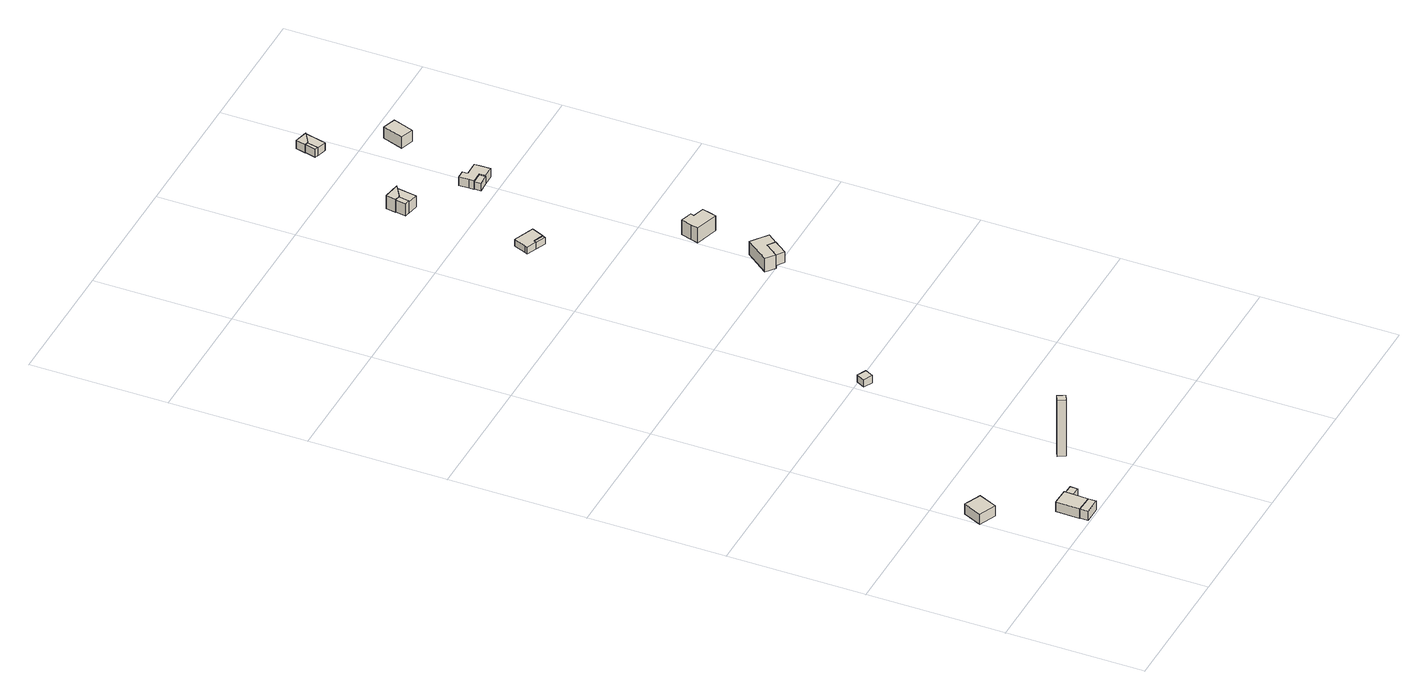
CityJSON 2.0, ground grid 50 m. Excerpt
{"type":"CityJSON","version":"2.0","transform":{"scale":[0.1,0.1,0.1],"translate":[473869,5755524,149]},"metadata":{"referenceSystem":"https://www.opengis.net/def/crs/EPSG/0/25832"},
"CityObjects":{
"building1":{"type":"Building","attributes":{"Gemeindeschluessel":"05711000","BezugspunktDach":"2000","function":"31001_1310","measuredHeight":5},"address":[{"country":"Germany","locality":"Bielefeld","thoroughfareNumber":"86","thoroughfareName":"Markengrund"}],"geometry":[{"type":"Solid","lod":"1","boundaries":[[[[0,1,2,3]],[[4,5,6,7]],[[4,7,3,2]],[[5,4,2,1]],[[6,5,1,0]],[[7,6,0,3]]]]}]},
"building2":{"type":"Building","attributes":{"Gemeindeschluessel":"05711000","BezugspunktDach":"2000","function":"51009_1610","measuredHeight":4.53},"address":[{"country":"Germany"}],"geometry":[{"type":"Solid","lod":"1","boundaries":[[[[8,9,10,11]],[[12,13,14,15]],[[12,15,11,10]],[[13,12,10,9]],[[14,13,9,8]],[[15,14,8,11]]]]}]},
"building3":{"type":"Building","attributes":{"Gemeindeschluessel":"05711000","function":"31001_1310"},"address":[{"country":"Germany","locality":"Bielefeld","thoroughfareNumber":"84","thoroughfareName":"Markengrund"}],"children":["building3-1","building3-2"]},
"building3-1":{"type":"BuildingPart","attributes":{"BezugspunktDach":"2000","measuredHeight":4.66},"parents":["building3"],"geometry":[{"type":"Solid","lod":"1","boundaries":[[[[16,8,11,17]],[[18,19,20,21]],[[18,21,17,11]],[[19,18,11,8]],[[20,19,8,16]],[[21,20,16,17]]]]}]},
"building3-2":{"type":"BuildingPart","attributes":{"BezugspunktDach":"2000","measuredHeight":3},"parents":["building3"],"geometry":[{"type":"Solid","lod":"1","boundaries":[[[[22,23,24,25]],[[26,27,21,28]],[[26,28,25,24]],[[27,26,24,23]],[[21,27,23,22]],[[28,21,22,25]]]]}]},
"building4":{"type":"Building","attributes":{"Gemeindeschluessel":"05711000","BezugspunktDach":"2000","function":"31001_9998","measuredHeight":23.05},"address":[{"country":"Germany","locality":"Bielefeld","thoroughfareNumber":"84","thoroughfareName":"Markengrund"}],"geometry":[{"type":"Solid","lod":"1","boundaries":[[[[29,30,31,32]],[[33,34,35,36]],[[33,36,32,31]],[[34,33,31,30]],[[35,34,30,29]],[[36,35,29,32]]]]}]},
"building5":{"type":"Building","attributes":{"Gemeindeschluessel":"05711000","BezugspunktDach":"2000","function":"31001_9998","measuredHeight":3.39},"address":[{"country":"Germany"}],"geometry":[{"type":"Solid","lod":"1","boundaries":[[[[37,38,39,40]],[[41,42,43,44]],[[41,44,40,39]],[[42,41,39,38]],[[43,42,38,37]],[[44,43,37,40]]]]}]},
"building6":{"type":"Building","attributes":{"Gemeindeschluessel":"05711000","BezugspunktDach":"2000","function":"51009_1610","measuredHeight":2.51},"address":[{"country":"Germany"}],"geometry":[{"type":"Solid","lod":"1","boundaries":[[[[45,46,47,48]],[[49,50,51,52]],[[49,52,48,47]],[[50,49,47,46]],[[51,50,46,45]],[[52,51,45,48]]]]}]},
"building7":{"type":"Building","attributes":{"Gemeindeschluessel":"05711000","BezugspunktDach":"2000","function":"31001_1310","measuredHeight":3.57},"address":[{"country":"Germany"}],"geometry":[{"type":"Solid","lod":"1","boundaries":[[[[53,54,55,56,57,58,59]],[[60,61,62,63,64,65,66]],[[60,66,59,58]],[[61,60,58,57]],[[62,61,57,56]],[[63,62,56,55]],[[64,63,55,54]],[[65,64,54,53]],[[66,65,53,59]]]]}]},
"building8":{"type":"Building","attributes":{"Gemeindeschluessel":"05711000","BezugspunktDach":"2000","function":"51009_1610","measuredHeight":4.26},"address":[{"country":"Germany"}],"geometry":[{"type":"Solid","lod":"1","boundaries":[[[[67,68,69,70]],[[71,72,73,74]],[[71,74,70,69]],[[72,71,69,68]],[[73,72,68,67]],[[74,73,67,70]]]]}]},
"building9":{"type":"Building","attributes":{"Gemeindeschluessel":"05711000","BezugspunktDach":"2000","function":"31001_1310","measuredHeight":5.4},"address":[{"country":"Germany","locality":"Bielefeld","thoroughfareNumber":"463","thoroughfareName":"Senner Hellweg"}],"geometry":[{"type":"Solid","lod":"1","boundaries":[[[[75,76,77,78,79,80]],[[81,82,83,84,85,86]],[[81,86,80,79]],[[82,81,79,78]],[[83,82,78,77]],[[84,83,77,76]],[[85,84,76,75]],[[86,85,75,80]]]]}]},
"building10":{"type":"Building","attributes":{"Gemeindeschluessel":"05711000","BezugspunktDach":"2000","function":"51009_1610","measuredHeight":5.02},"address":[{"country":"Germany"}],"geometry":[{"type":"Solid","lod":"1","boundaries":[[[[87,88,89,90]],[[91,92,93,94]],[[91,94,90,89]],[[92,91,89,88]],[[93,92,88,87]],[[94,93,87,90]]]]}]},
"building11":{"type":"Building","attributes":{"Gemeindeschluessel":"05711000","function":"31001_1310"},"address":[{"country":"Germany"}],"children":["building11-1","building11-2"]},
"building11-1":{"type":"BuildingPart","attributes":{"BezugspunktDach":"2000","measuredHeight":4.57},"parents":["building11"],"geometry":[{"type":"Solid","lod":"1","boundaries":[[[[95,96,97,98]],[[99,100,101,102]],[[99,102,98,97]],[[100,99,97,96]],[[101,100,96,95]],[[102,101,95,98]]]]}]},
"building11-2":{"type":"BuildingPart","attributes":{"BezugspunktDach":"2000","measuredHeight":5.39},"parents":["building11"],"geometry":[{"type":"Solid","lod":"1","boundaries":[[[[103,104,105,106]],[[101,107,108,102]],[[101,102,106,105]],[[107,101,105,104]],[[108,107,104,103]],[[102,108,103,106]]]]}]},
"building12":{"type":"Building","attributes":{"Gemeindeschluessel":"05711000","BezugspunktDach":"2000","function":"31001_1310","measuredHeight":7.29},"address":[{"country":"Germany"}],"geometry":[{"type":"Solid","lod":"1","boundaries":[[[[109,110,111,112,113,114,115,116]],[[117,118,119,120,121,122,123,124]],[[117,124,116,115]],[[118,117,115,114]],[[119,118,114,113]],[[120,119,113,112]],[[121,120,112,111]],[[122,121,111,110]],[[123,122,110,109]],[[124,123,109,116]]]]}]},
"building13":{"type":"Building","attributes":{"Gemeindeschluessel":"05711000","BezugspunktDach":"2000","function":"51009_1610","measuredHeight":3.06},"address":[{"country":"Germany"}],"geometry":[{"type":"Solid","lod":"1","boundaries":[[[[125,126,127,128]],[[129,130,131,132]],[[129,132,128,127]],[[130,129,127,126]],[[131,130,126,125]],[[132,131,125,128]]]]}]},
"building14":{"type":"Building","attributes":{"Gemeindeschluessel":"05711000","BezugspunktDach":"2000","function":"31001_1310","measuredHeight":4.4},"address":[{"country":"Germany"}],"geometry":[{"type":"Solid","lod":"1","boundaries":[[[[133,134,135,136,137,138,139,140,141,142]],[[143,144,145,146,147,148,149,150,151,152]],[[143,152,142,141]],[[144,143,141,140]],[[145,144,140,139]],[[146,145,139,138]],[[147,146,138,137]],[[148,147,137,136]],[[149,148,136,135]],[[150,149,135,134]],[[151,150,134,133]],[[152,151,133,142]]]]}]},
"building15":{"type":"Building","attributes":{"Gemeindeschluessel":"05711000","BezugspunktDach":"2000","function":"51009_1610","measuredHeight":3.22},"address":[{"country":"Germany"}],"geometry":[{"type":"Solid","lod":"1","boundaries":[[[[153,154,155,156]],[[157,158,159,160]],[[157,160,156,155]],[[158,157,155,154]],[[159,158,154,153]],[[160,159,153,156]]]]}]},
"building16":{"type":"Building","attributes":{"Gemeindeschluessel":"05711000","function":"31001_1310"},"address":[{"country":"Germany"}],"children":["building16-1","building16-2"]},
"building16-1":{"type":"BuildingPart","attributes":{"BezugspunktDach":"2000","measuredHeight":3.14},"parents":["building16"],"geometry":[{"type":"Solid","lod":"1","boundaries":[[[[161,162,163,164]],[[165,166,167,168]],[[165,168,164,163]],[[166,165,163,162]],[[167,166,162,161]],[[168,167,161,164]]]]}]},
"building16-2":{"type":"BuildingPart","attributes":{"BezugspunktDach":"2000","measuredHeight":3.36},"parents":["building16"],"geometry":[{"type":"Solid","lod":"1","boundaries":[[[[169,170,171,172]],[[167,173,174,168]],[[167,168,172,171]],[[173,167,171,170]],[[174,173,170,169]],[[168,174,169,172]]]]}]},
"building17":{"type":"Building","attributes":{"Gemeindeschluessel":"05711000","BezugspunktDach":"2000","function":"31001_1310","measuredHeight":6.06},"address":[{"country":"Germany"}],"geometry":[{"type":"Solid","lod":"1","boundaries":[[[[175,176,177,178]],[[179,180,181,182]],[[179,182,178,177]],[[180,179,177,176]],[[181,180,176,175]],[[182,181,175,178]]]]}]}
},
"vertices":[
[30,387,52],[0,319,52],[63,292,52],[92,360,52],[63,292,11],[0,319,11],[30,387,11],[92,360,11],
[166,36,48],[166,7,48],[227,6,48],[228,34,48],[227,6,11],[166,7,11],[166,36,11],[228,34,11],
[169,124,48],[231,122,48],[228,34,9],[166,36,9],[169,124,9],[231,122,9],
[231,122,39],[230,93,39],[273,92,39],[274,120,39],[273,92,9],[230,93,9],[274,120,9],
[462,254,240],[440,242,240],[454,216,240],[476,228,240],[454,216,10],[440,242,10],[462,254,10],[476,228,10],
[509,990,62],[493,960,62],[526,944,62],[541,974,62],[526,944,32],[493,960,32],[509,990,32],[541,974,32],
[659,2218,120],[655,2208,120],[692,2192,120],[696,2203,120],[692,2192,95],[655,2208,95],[659,2218,95],[696,2203,95],
[640,2278,122],[622,2233,122],[618,2223,122],[655,2208,122],[659,2218,122],[696,2203,122],[715,2248,122],[696,2203,94],[659,2218,94],[655,2208,94],[618,2223,94],[622,2233,94],[640,2278,94],[715,2248,94],
[998,1536,86],[961,1488,86],[987,1468,86],[1023,1517,86],[987,1468,43],[961,1488,43],[998,1536,43],[1023,1517,43],
[992,1598,85],[928,1513,85],[961,1488,85],[998,1536,85],[1023,1517,85],[1051,1553,85],[1023,1517,31],[998,1536,31],[961,1488,31],[928,1513,31],[992,1598,31],[1051,1553,31],
[662,2714,132],[655,2676,132],[674,2673,132],[681,2711,132],[674,2673,82],[655,2676,82],[662,2714,82],[681,2711,82],
[681,2711,126],[674,2673,126],[716,2666,126],[728,2741,126],[716,2666,80],[674,2673,80],[681,2711,80],[728,2741,80],
[668,2751,134],[662,2714,134],[681,2711,134],[728,2741,134],[662,2714,80],[668,2751,80],
[1068,1799,101],[1025,1812,101],[1029,1825,101],[987,1838,101],[975,1798,101],[968,1772,101],[1053,1747,101],[1060,1773,101],[1053,1747,41],[968,1772,41],[975,1798,41],[987,1838,41],[1029,1825,41],[1025,1812,41],[1068,1799,41],[1060,1773,41],
[895,2522,134],[854,2521,134],[855,2497,134],[896,2499,134],[855,2497,104],[854,2521,104],[895,2522,104],[896,2499,104],
[852,2576,137],[854,2539,137],[854,2521,137],[895,2522,137],[896,2499,137],[938,2500,137],[937,2541,137],[936,2559,137],[884,2557,137],[884,2577,137],[884,2557,103],[936,2559,103],[937,2541,103],[938,2500,103],[896,2499,103],[895,2522,103],[854,2521,103],[854,2539,103],[852,2576,103],[884,2577,103],
[817,3109,127],[806,3068,127],[819,3065,127],[829,3106,127],[819,3065,95],[806,3068,95],[817,3109,95],[829,3106,95],
[829,3106,125],[819,3065,125],[855,3056,125],[874,3133,125],[855,3056,94],[819,3065,94],[829,3106,94],[874,3133,94],
[825,3145,128],[817,3109,128],[829,3106,128],[874,3133,128],[817,3109,94],[825,3145,94],
[973,2899,158],[947,2823,158],[995,2807,158],[1021,2883,158],[995,2807,112],[947,2823,112],[973,2899,112],[1021,2883,112]
]}
